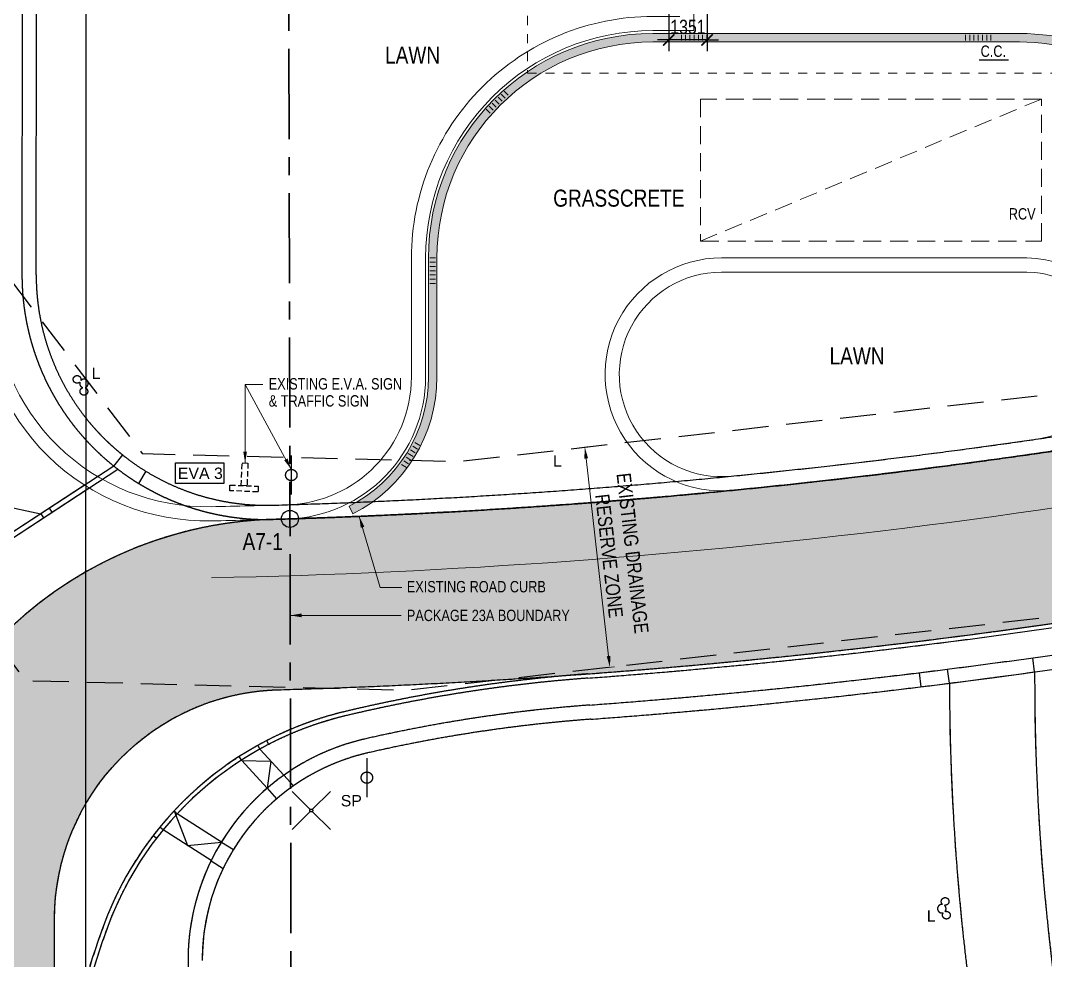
# Model space of a CAD drawing. Header units: millimetres. Extents: x 833576263 to 1668046980, y 817519639 to 1636103653.
# Drawn here: x 833960472 to 833996552, y 817992895 to 818025983 of the extents above; entities that cross this region are included whole.
import ezdxf

# ---------------------------------------------------------------- set-up
doc = ezdxf.new("R2010")
doc.units = ezdxf.units.MM
doc.header["$LTSCALE"] = 100
doc.header["$MEASUREMENT"] = 0
for name, pattern in [('C160$0$DASHED', [19.049999999999997, 12.7, -6.35]), ('C160$0$Hidden', [9.524999999999999, 6.35, -3.175]), ('R_P_Grid$0$CENTER', [50.800000000000004, 31.75, -6.35, 6.35, -6.35]), ('R_P_LG$0$Dash', [6.349999999999998, 3.174999999999999, -3.174999999999999]), ('R_P_LG$0$HIDDEN', [9.524999999999999, 6.35, -3.175]), ('R_P_LG$0$HIDDENX2', [19.049999999999997, 12.7, -6.35]), ('R_site$0$HIDDENX2', [19.049999999999997, 12.7, -6.35])]:
    doc.linetypes.add(name, pattern=pattern)
doc.layers.get('Defpoints').update_dxf_attribs({"color": 170})
for name, color, linetype in [('C160$0$+C160', 6, 'C160$0$Hidden'), ('C160$0$EVA', 1, 'C160$0$DASHED'), ('R_P_LG$0$G-SITE(Drainage Reserve)', 7, 'R_P_LG$0$HIDDENX2'), ('R_site$0$G-SITE(Drainage Reserve)', 7, 'R_site$0$HIDDENX2'), ('R_Text for GBP from DLN$0$base plan(mm)$0$DLN040__', 7, 'Continuous'), ('T-TITL', 7, 'Continuous'), ('X-REF', 7, 'Continuous')]:
    doc.layers.add(name, color=color, linetype=linetype)
doc.layers.add('C_DWG1002P00L0LGGBP$0$C_METAL OR STEEL', color=7, linetype='Continuous', true_color=0xebd7f5)
doc.layers.add('C_DWG1002P00L0LGGBP$0$C_UNDERLINE OR FSI', color=7, linetype='Continuous', true_color=0xf56e7d)
for name, color, linetype, lineweight in [('R_P_Grid$0$RDA0312', 7, 'Continuous', 25), ('R_P_Grid$0$RDA9101', 2, 'R_P_Grid$0$CENTER', 35), ('R_P_Grid$0$RDA9101_P46A', 2, 'R_P_Grid$0$CENTER', 35), ('R_P_Grid$0$RDA9102', 1, 'Continuous', 25), ('R_P_LG$0$000-PAV-boarder', 160, 'Continuous', 9), ('R_P_LG$0$RDA04011', 4, 'Continuous', 25), ('R_P_LG$0$RDA04031', 3, 'Continuous', 25), ('R_P_LG$0$RDA0624', 7, 'Continuous', 13), ('R_P_LG$0$RDA4701', 7, 'Continuous', 18), ('R_P_LG$0$RDA5803', 1, 'Continuous', 20), ('R_P_LG$0$RDA8301', 7, 'Continuous', 18), ('R_P_LG$0$RDA9801', 7, 'Continuous', 18), ('R_WKCD_PARK$0$000-PAV-Concrete-b', 1, 'Continuous', 25), ('R_WKCD_PARK$0$PAV-secondary path-b', 6, 'Continuous', 18), ('R_WKCD_PARK$0$RDA9801', 7, 'Continuous', 18)]:
    doc.layers.add(name, color=color, linetype=linetype, lineweight=lineweight)
doc.styles.add('R_P_Grid$0$ARIAL', font='arial.ttf', dxfattribs={"width": 0.8})
doc.styles.add('R_P_LG$0$Arial', font='arial.ttf', dxfattribs={"width": 0.8})
doc.styles.add('R_P_LG$0$romans', font='arial.ttf', dxfattribs={"width": 0.8})
doc.styles.add('R_Text for GBP from DLN$0$base plan(mm)$0$SWIS721 LT', font='swiss.ttf')
doc.styles.add('R_Text for GBP from DLN$0$programme (M)$0$programme$0$SWIS721 LT', font='swiss.ttf')
doc.dimstyles.new('R_P_Grid$0$GRID', dxfattribs={"dimscale": 200, "dimtxt": 2.5, "dimasz": 2, "dimexe": 2, "dimexo": 0.5, "dimgap": 1, "dimtad": 1, "dimdec": 0, "dimzin": 12, "dimdsep": 46, "dimtxsty": 'R_P_Grid$0$ARIAL', "dimblk": 'R_P_Grid$0$_ArchTick', "dimcen": 2, "dimdle": 2, "dimclrd": 256, "dimclre": 256, "dimclrt": 4, "dimadec": 3, "dimazin": 0, "dimtfac": 1, "dimtdec": 0, "dimtix": 1, "dimtmove": 2, "dimatfit": 3, "dimfxl": 1, "dimtolj": 1, "dimarcsym": 0})
doc.dimstyles.new('R_P_LG$0$M_200LA', dxfattribs={"dimscale": 200, "dimtxt": 2.5, "dimasz": 2, "dimexe": 0.8, "dimexo": 0, "dimgap": 0.75, "dimtad": 1, "dimdec": 0, "dimrnd": 1, "dimzin": 12, "dimdsep": 46, "dimtxsty": 'R_P_LG$0$romans', "dimcen": 2, "dimdle": 1, "dimclrd": 7, "dimclre": 7, "dimclrt": 4, "dimaunit": 1, "dimadec": 3, "dimazin": 0, "dimtfac": 1, "dimtdec": 0, "dimtix": 1, "dimtmove": 2, "dimatfit": 3, "dimfxl": 1, "dimtolj": 1, "dimlwd": 18, "dimlwe": 18, "dimarcsym": 0})
pattern_1 = [(45, (0, 0), (-50.51394068101398, 151.541822043042), [0, -142.875])]

# ---------------------------------------------------------------- blocks, each defined once
blk = doc.blocks.new('R_P_Grid$0$_ArchTick')
at = {"color": 0, "linetype": 'ByBlock', "const_width": 0.15}
blk.add_lwpolyline([(-0.5, -0.5), (0.5, 0.5)], dxfattribs=at)
blk = doc.blocks.new('*D93')
at = {"layer": 'Defpoints', "color": 0, "linetype": 'Continuous', "transparency": 16777216}
for p in [(833983290.0000002, 818027660.0333312), (833984641.0001658, 818026699.9998564), (833983290.0000002, 818025299.999844)]:
    blk.add_point(p, dxfattribs=at)
at = {"layer": 'R_P_Grid$0$RDA0312', "linetype": 'Continuous', "lineweight": -2, "transparency": 16777216}
for p, q in [((833983290.0000002, 818027560.0333312), (833983290.0000002, 818024899.999844)), ((833984641.0001658, 818026599.9998565), (833984641.0001658, 818024899.999844)), ((833983290.0000002, 818025299.999844), (833982890.0000002, 818025299.999844)), ((833984641.0001658, 818025299.999844), (833983290.0000002, 818025299.999844)), ((833984641.0001658, 818025299.999844), (833985041.0001658, 818025299.999844))]:
    blk.add_line(p, q, dxfattribs=at)
at = {"layer": 'R_P_Grid$0$RDA0312', "linetype": 'Continuous', "lineweight": -2, "transparency": 16777216, "xscale": 400, "yscale": 400, "zscale": 400}
blk.add_blockref('R_P_Grid$0$_ArchTick', (833983290.0000002, 818025299.999844), dxfattribs=at)
at = {"layer": 'R_P_Grid$0$RDA0312', "linetype": 'Continuous', "lineweight": -2, "transparency": 16777216, "xscale": 400, "yscale": 400, "zscale": 400, "rotation": 180}
blk.add_blockref('R_P_Grid$0$_ArchTick', (833984641.0001658, 818025299.999844), dxfattribs=at)
at = {"layer": 'R_P_Grid$0$RDA0312', "color": 4, "linetype": 'Continuous', "transparency": 16777216, "insert": (833983965.500083, 818025755.4568698), "char_height": 500, "attachment_point": 5, "style": 'R_P_Grid$0$ARIAL'}
blk.add_mtext('\\A1;1351', dxfattribs=at)
blk = doc.blocks.new('*D80')
at = {"layer": 'Defpoints', "color": 0, "linetype": 'Continuous', "transparency": 16777216}
for p in [(833983290.0000004, 818124763.3666668), (833984506.5811522, 818028815.1392287), (834105976.0000004, 818027126.9999998), (833982616.0001663, 818026699.9998565), (833983290.0000004, 818022660.0333312)]:
    blk.add_point(p, dxfattribs=at)
at = {"layer": 'R_P_Grid$0$RDA0312', "linetype": 'Continuous', "lineweight": -2, "transparency": 16777216}
blk.add_arc((833983290.0000004, 818026702.3328496), 2438.03619623071, 0.1983236736796268, 90.00000000004867, dxfattribs=at)
at = {"layer": 'R_P_Grid$0$RDA0312', "linetype": 'Continuous', "lineweight": -2, "transparency": 16777216, "xscale": 400, "yscale": 400, "zscale": 400}
for p, rotation in [((833983290.0000006, 818029140.3690459), 180.0000000000487), ((833985728.0215912, 818026710.7718538), 270.1983236736796)]:
    blk.add_blockref('R_P_Grid$0$_ArchTick', p, dxfattribs=dict(at, rotation=rotation))
at = {"layer": 'R_P_Grid$0$RDA0312', "color": 4, "linetype": 'Continuous', "transparency": 16777216, "insert": (833985332.3442128, 818028751.7586976), "char_height": 500, "attachment_point": 5, "rotation": 315.0991618368827, "style": 'R_P_Grid$0$ARIAL'}
blk.add_mtext('\\A1;89.802°', dxfattribs=at)
blk = doc.blocks.new('R_site')
at = {"layer": 'R_site$0$G-SITE(Drainage Reserve)', "flags": 128}
blk.add_lwpolyline([(833956628.856679, 818021451.1626452), (833964759.1950485, 818010737.3181994), (833975887.2933776, 818010459.4390956), (834007078.5259482, 818014004.6074376), (834061130.7838864, 818025962.1988494), (834090586.3940976, 818029148.3483062), (834127467.1894833, 818034735.4409635), (834127474.2260138, 818034256.5501928), (834127663.9899865, 818031803.8897867), (834127943.529674, 818029359.8335279), (834128305.5249759, 818026973.4459524), (834091590.4058999, 818021411.4516933), (834062396.4161147, 818018253.6011508), (834008364.8740518, 818006300.5925624), (833974067.3066221, 818002402.3609045), (833960662.0251503, 818002737.1034175), (833953094.5433207, 818012709.2373548), (833948573.3483185, 818012313.0204383), (833947840.021196, 818020680.9491744)], close=True, dxfattribs=at)
blk = doc.blocks.new('R_WKCD_PARK')
at = {"layer": 'Defpoints'}
blk.add_lwpolyline([(833961618.0110648, 817879844.8784273), (833961668.2652874, 817994331.6484607, -0.4057052637153095), (833969535.8480487, 818002424.7578534, 0.05618692786495175), (834023042.8602173, 818010017.0876592, -0.04697941049701544), (834087592.4085618, 818020388.9735513, -0.0163588099891262), (834088573.1495099, 818020421.0696499), (834091396.5953152, 818020421.0696499, -0.01214730960827476), (834090782.7578804, 818020569.6642944), (834073470.974117, 818025208.3427724, 0.03724923109503464), (834021539.7888765, 818015825.7687958, -0.05618692792992909), (833969363.6877087, 818008422.287413, 0.4057052637058618), (833955668.2658656, 817994334.2821738), (833955618.001523, 817879824.457176)], format="xyb", dxfattribs=at)
at = {"layer": 'R_WKCD_PARK$0$000-PAV-Concrete-b'}
for p, q in [((833955315.7641441, 818004582.1257399), (833962886.5199947, 818009528.2939318)), ((833962727.3779416, 818009627.387649), (833955315.8533056, 818004785.2492774)), ((833969739.1053574, 817999417.2658951), (833968910.5267771, 818000321.5307592)), ((833967543.083562, 817997066.5688432), (833965987.9472817, 817998059.2566726)), ((833967182.5315028, 817996409.8936882), (833965493.086554, 817997493.0694957))]:
    blk.add_line(p, q, dxfattribs=at)
at = {"layer": 'R_WKCD_PARK$0$000-PAV-Concrete-b', "flags": 128}
for points in [[(833956953.2135079, 818005854.978524), (833957252.1454343, 818007280.6151196), (833959763.6529908, 818008921.4471626), (833961189.2895868, 818008622.5152364)], [(833965878.1950159, 817998161.5036294), (833966345.4395176, 817996944.9306202), (833967542.6775653, 817997065.9050219)], [(833966367.6354243, 817992895.6945761), (833966367.6354243, 817990438.7447404), (833966367.6354243, 817879860.8750875), (833966419.4002268, 817865869.7171229), (833966602.672465, 817863376.383243)]]:
    blk.add_lwpolyline(points, dxfattribs=at)
blk.add_lwpolyline([(833968265.5984504, 817999935.7056907), (833969283.4028598, 817999914.594413), (833969150.974402, 817998957.366188)], close=True, dxfattribs=at)
at = {"layer": 'R_WKCD_PARK$0$000-PAV-Concrete-b'}
for centre, radius, start, end in [((833962614.4357245, 818243545.2182208), 241219.779972641, 274.235787816839, 284.5078046945538), ((833962614.435726, 818243545.2182246), 241369.7799763019, 274.235787816839, 284.5078046945538), ((833962614.4357218, 818243545.2182475), 242319.7799995464, 274.235787816839, 284.5078046945538), ((833962614.43572, 818243545.2182597), 242819.7800118829, 274.235787816839, 284.5078046945538), ((833984419.7022771, 817949131.820364), 54000.00000005127, 94.23578781683901, 103.439145598191), ((833984419.7022771, 817949131.820364), 53850.0000000574, 94.23578781683901, 103.439145598191), ((833984419.7022771, 817949131.820364), 52900.00000000191, 94.23578781683901, 99.69089999105417), ((833974658.3762932, 817989981.7471086), 12000.00000004119, 103.439145598191, 159.6930087571835), ((833974658.3762932, 817989981.7471086), 11850.00000001472, 103.439145598191, 159.6930087571835), ((833984436.4723048, 817949044.6628649), 52988.73675941436, 99.69290881708291, 102.9329582032332), ((833984419.7022771, 817949131.820364), 52400.0000000695, 94.23578781683901, 99.69089999105417), ((833974367.6341364, 817992892.1825187), 7999.999482942412, 102.9339042798585, 179.9748444119041), ((833984436.4723028, 817949044.6628654), 52488.73675979477, 99.69290881708291, 102.9329582032332), ((833974367.6341189, 817992892.1825325), 7499.999465542863, 102.9339042798585, 179.9748444119041), ((833989663.9211705, 817984428.943949), 27999.99999991712, 159.6930087571835, 179.9748444119041), ((833989663.9211705, 817984428.943949), 27850.00000001694, 159.6930087571835, 179.9748444119041)]:
    blk.add_arc(centre, radius, start, end, dxfattribs=at)
at = {"layer": 'R_WKCD_PARK$0$PAV-secondary path-b'}
for centre, radius, start, end in [((833962614.436144, 818243545.2150314), 242819.7767558724, 277.2291264386519, 277.9432284379246), ((834079339.1653042, 818002885.2625151), 83169.19420529723, 179.8829441296853, 191.2849104216768), ((834079339.165287, 818002885.2625123), 86169.1941879523, 180.1526754031726, 191.2849104216768)]:
    blk.add_arc(centre, radius, start, end, dxfattribs=at)
at = {"layer": 'R_WKCD_PARK$0$RDA9801'}
blk.add_line((833984175.3626045, 818027126.7000034), (833984175.3626045, 818025626.7000035), dxfattribs=at)
for points in [[(833969870.0533781, 818008937.6072557, 0.4051869740088666), (833974230.9501485, 818013435.4567742), (833974230.9501485, 818017626.7000035, -0.4142135623772027), (833982730.9501486, 818026126.7000035), (833983675.3626045, 818026126.7000035)], [(833969885.5092925, 818008437.8461981, 0.4051869740099919), (833974730.9501485, 818013435.4567742), (833974730.9501485, 818017626.7000035, -0.4142135623786417), (833982730.9501486, 818025626.7000035), (833984175.3626045, 818025626.7000035)], [(833985549.375264, 818009446.2360842, 0.01160385701101261), (833996386.0926951, 818010762.4438905, 0.9304389772326032), (833995890.7592767, 818017626.7000035), (833985149.6422986, 818017626.7000034, 1.050067009719349), (833985549.3752404, 818009446.2363256)], [(833985500.6231102, 818009943.8536357, 0.01160385701105348), (833996314.3052391, 818011257.2636163, 0.930438977178853), (833995890.7592767, 818017126.7000033), (833985149.6422986, 818017126.7000034, 1.050066998752013), (833985500.6230751, 818009943.8536297)], [(833969870.053378, 818008937.6072556, -0.002864818313388734), (833967181.210471, 818008869.8686872)], [(833969885.5092925, 818008437.8461981, -0.002864818313388734), (833967196.6663855, 818008370.1076297)]]:
    blk.add_lwpolyline(points, format="xyb", dxfattribs=at)
for radius in [8000, 7500]:
    blk.add_arc((833967035.2883375, 818016368.4489914), radius, 180, 271.1148333121359, dxfattribs=at)
blk = doc.blocks.new('*D634')
at = {"layer": 'Defpoints', "color": 0, "transparency": 16777216}
for p in [(833980138.6909823, 818010942.6492466), (833981218.2812828, 818003215.1344599), (833981019.5607375, 818003192.5480556)]:
    blk.add_point(p, dxfattribs=at)
at = {"layer": 'R_P_LG$0$RDA04011', "color": 7, "lineweight": 18, "transparency": 16777216}
for p, q in [((833980138.6909823, 818010942.6492466), (833980496.3879627, 818010983.3047739)), ((833980382.5843359, 818010567.794564), (833981173.1084749, 818003612.5755466)), ((833981019.5607375, 818003192.5480556), (833981377.2577175, 818003233.203583))]:
    blk.add_line(p, q, dxfattribs=at)
at = {"layer": 'R_P_LG$0$RDA04011', "color": 7, "transparency": 16777216}
for points in [[(833980448.824517, 818010575.3233653), (833980316.344155, 818010560.2657627), (833980337.411528, 818010965.2356508)], [(833981239.3486559, 818003620.104348), (833981106.8682939, 818003605.0467453), (833981218.2812828, 818003215.1344599)]]:
    blk.add_solid(points, dxfattribs=at)
at = {"layer": 'R_P_LG$0$RDA04011', "color": 4, "transparency": 16777216, "insert": (833981602.166149, 818007183.8765199), "char_height": 500, "attachment_point": 5, "rotation": 276.4843614479657, "style": 'R_P_LG$0$romans'}
blk.add_mtext('\\A1;{\\C256;EXISTING DRAINAGE \\PRESERVE ZONE}', dxfattribs=at)
blk = doc.blocks.new('C_DWG1002P00L0LGGBP')
at = {"layer": 'C_DWG1002P00L0LGGBP$0$C_METAL OR STEEL'}
h = blk.add_hatch(color=256, dxfattribs=at)
edge = h.paths.add_edge_path()
edge.add_arc((834014221.5750659, 818027400.975267), 13400.00004051101, 207.7388124211564, 267.26667556559846, ccw=False)
edge.add_arc((833995634.9258876, 818017626.700765), 7599.999238468354, 27.73880352166784, 89.99999999640518)
edge.add_line((833995634.9258881, 818025226.7000035), (833982730.9501486, 818025226.7000036))
edge.add_arc((833982730.9501489, 818017626.7000033), 7600.000000357628, 90.00000000269613, 179.9999999982026)
edge.add_line((833975130.9501485, 818017626.7000035), (833975130.9501487, 818013435.4567742))
edge.add_arc((833969730.9501483, 818013435.4567746), 5400.000000357628, 296.9028035852775, 359.9999999962055, ccw=False)
edge.add_line((833972174.333217, 818008619.8696678), (833972038.5897132, 818008887.4022847))
edge.add_arc((833969730.9501483, 818013435.4567742), 5100.00000007475, 296.9028035867915, 360)
edge.add_line((833974830.9501485, 818013435.4567742), (833974830.9501485, 818017626.7000035))
edge.add_arc((833982730.9501488, 818017626.7000033), 7900.000000357628, 90.00000000172918, 179.9999999982709, ccw=False)
edge.add_line((833982730.9501486, 818025526.7000035), (833995634.9258881, 818025526.7000035))
edge.add_arc((833995634.9258876, 818017626.700765), 7899.999238491058, 27.738803521232228, 89.9999999965417, ccw=False)
edge.add_arc((834014221.5750499, 818027400.9752321), 13100.00001008979, 207.738812522532, 267.2666756264937)
edge.add_line((834013596.8698857, 818014315.8789878), (834013582.5636609, 818014016.2203007))
at = {"layer": 'C_DWG1002P00L0LGGBP$0$C_UNDERLINE OR FSI'}
blk.add_line((833994217.972001, 818024603.682427), (833995247.9769728, 818024603.682427), dxfattribs=at)
blk = doc.blocks.new('C160')
at = {"layer": 'C160$0$+C160'}
for p, q in [((833969.7391053574, 817999.4172658952), (833968.910526777, 818000.3215307592)), ((833969.150974402, 817998.957366188), (833968.2655984504, 817999.9357056908)), ((833967.543083562, 817997.0665688432), (833965.9879472817, 817998.0592566726)), ((833967.1825315028, 817996.4098936882), (833965.4930865541, 817997.4930694958))]:
    blk.add_line(p, q, dxfattribs=at)
for points in [[(833962.2411915116, 818110.6997000031), (833961.6565896347, 818106.9957836051), (833961.309741217, 818104.7398725629), (833960.6553381265, 818098.1588260354), (833960.6083956149, 818095.8012579394), (833960.5231641835, 818017.0329935832)], [(833963.7559066128, 818010.2993517036), (833964.0679558023, 818010.6900245884)], [(833970.0039789152, 818010.6699141674), (833970.0039789152, 818009.2981354126)], [(833955.3157641441, 818004.5821257399), (833963.8974047061, 818010.188730737)], [(833963.7559066128, 818010.2993517037), (833955.3158533056, 818004.7852492774)], [(833964.8863361253, 818010.1153475946), (833964.6248042396, 818009.6892008213)], [(833956.9532135079, 818005.8549785239), (833957.2521454343, 818007.2806151196), (833959.7636529908, 818008.9214471626), (833961.1892895867, 818008.6225152364)], [(833961.1892895867, 818008.6225152364), (833961.282270069, 818008.4801964748)], [(833961.4822988014, 818008.8139456416), (833961.5752792838, 818008.6716268801)], [(833996.1701446665, 818003.0551769647), (833996.1010487531, 818003.5503797057)], [(833992.1782261679, 818002.5298082558), (833992.1153074031, 818003.0258336876)], [(833993.1702770317, 818002.6556457856), (833993.1073582667, 818003.1516712174)], [(833968.910526777, 818000.3215307592), (833968.8279287704, 818000.470115985)], [(833969.1362869625, 818000.6356914218), (833969.2145165615, 818000.484760544)], [(833968.2655984504, 817999.9357056908), (833968.1737326657, 818000.0787465157)], [(833972.6635128659, 818000.018384682), (833972.6635128659, 817998.6466059273)], [(833970.0797199, 817999.0455380103), (833969.7391053573, 817999.4172658952)], [(833969.1509744017, 817998.9573661879), (833969.486589098, 817998.586512299)], [(833970.6718978668, 817998.2131179391), (833970.0355017637, 817998.8495140421)], [(833970.7426085449, 817998.2131179391), (833971.379004648, 817998.8495140421)], [(833965.8781950158, 817998.1615036294), (833966.3454395176, 817996.9449306201), (833967.5426775654, 817997.0659050219)], [(833966.0025809173, 817998.0456237453), (833965.8781950158, 817998.1615036294)], [(833970.6718978668, 817998.1424072611), (833970.0355017637, 817997.506011158)], [(833970.7426085449, 817998.1424072611), (833971.379004648, 817997.506011158)], [(833965.5085553976, 817997.4803921581), (833965.3770702283, 817997.5881495258)], [(833965.1469562373, 817997.2983643955), (833965.2817013548, 817997.1947123173)], [(833967.5426775654, 817997.0659050219), (833967.964621413, 817996.7974892135)], [(833967.1823236377, 817996.4094690817), (833967.6064278007, 817996.1381155429)], [(833966.3676354242, 817992.8956945763), (833966.3665569406, 817990.4387447403)]]:
    blk.add_lwpolyline(points, dxfattribs=at)
for points in [[(834067.8174582663, 818025.0743976994, 0.03327651943171633), (834021.4145328786, 818016.309825557, -0.05618003267354438), (833969.3557917454, 818008.922266815, -0.4229708895258026), (833961.0231574157, 818017.0276872782), (833961.1083613457, 818095.794559459), (833961.1548446511, 818098.1290651329), (833961.805965049, 818104.6770990517), (833962.1506311286, 818106.9188161141), (833962.7473810494, 818110.6997000031)], [(833960.5231641834, 818017.0329935832, 0.423134213299117), (833969.3701521821, 818008.4224730803, 0.05618003267077259), (834021.5397888294, 818015.8257687971, -0.03352253213207113), (834068.2235242219, 818024.6196199333, -0.03352253213207113)], [(834047.9388769406, 818015.4966887189, 0.01828391783852244), (834023.0428602174, 818010.0170876598, -0.04485016689823065), (833980.4312012563, 818002.9843213237)], [(834047.9813433896, 818015.3519540221, 0.01829529559652264), (834023.0804370025, 818009.8718706312, -0.04485016689826547), (833980.4422804258, 818002.834731043)], [(834043.8082137138, 818013.5982465803, 0.01511534210279825), (834023.3184233084, 818008.9521627873, -0.04485016689959634), (833980.5124484993, 818001.8873259334)], [(834043.9039941455, 818013.1075062122, 0.0151153421028114), (834023.4436792582, 818008.4681060278, -0.04485016689971189), (833980.5493790642, 818001.3886916658)], [(834036.2431622866, 817984.0353298727, 0.2078820857725241), (834016.0965482134, 817973.6416783967, -0.3162079953564331), (834013.8824254388, 817973.0200873585, -0.0845106807974563), (834002.0295531544, 817979.6103991022, -0.1762340818202603), (833997.7779457169, 817986.610056704, -0.04979155470719786), (833996.1701446665, 818003.0551769646, -0.003115876186313592), (833993.1702770316, 818002.6556457856, 0.04861177511242104), (833994.8359470476, 817986.0229929681, 0.004091436483881061), (833994.885881477, 817985.7830028019, -0.5071896728413531), (833992.7446674666, 817983.3683014784, 0.02335682281654069), (833991.1174032096, 817983.4443584165), (833966.8634867875, 817983.4443584163), (833966.8621699308, 817980.4443584165), (833991.1174032097, 817980.4443584165, -0.1706200202708824), (834000.1555935573, 817977.2676893551, 0.07552383775282133), (834011.4364322845, 817970.7304469512, -0.436206875465523), (834012.5067217468, 817968.0009883548, 0.04732763283004212), (834010.6426260143, 817962.9626615276, -0.1574486244010994), (834003.1043053826, 817951.2563668349, 0.4651051448259696)], [(833972.5770193415, 818000.6892133885, -0.0141383201586527), (833975.5148945358, 818001.2769486035, 58.70412836354114)], [(833972.6889247544, 818000.2018970874, -0.01413832015854884), (833975.5990782537, 818000.7840864519, -0.01413832015854884)]]:
    blk.add_lwpolyline(points, format="xyb", dxfattribs=at)
at = {"layer": 'C160$0$+C160', "ltscale": 0.0003}
for points in [[(833968.4430225244, 818009.6064543652), (833968.2432125512, 818009.6151707056), (833968.278077913, 818010.4144105986), (833968.477887886, 818010.4056942583)], [(833968.8339261303, 818009.3892117109), (833967.8348762642, 818009.4327934134), (833967.8435926049, 818009.6326033864), (833968.8426424708, 818009.5890216844)]]:
    blk.add_lwpolyline(points, close=True, dxfattribs=at)
at = {"layer": 'C160$0$+C160'}
for centre, radius in [((833970.0039789152, 818009.98402479), 0.2), ((833972.6635128659, 817999.3324953046), 0.2), ((833970.7072532058, 817998.1777626), 0.05000000004656613)]:
    blk.add_circle(centre, radius, dxfattribs=at)
for centre, radius, start, end in [((833962.7051149134, 818013.2078648715), 0.1500000000226757, 284.377406439435, 134.6182588863957), ((833962.7051149134, 818013.2078648715), 0.1500000000226757, 164.3774065451872, 254.6182589376724), ((833984.419702277, 817949.131820364), 54, 94.23578676771213, 103.439146411877), ((833984.419702277, 817949.131820364), 53.85, 94.23578676771213, 103.439146411877), ((833984.419702277, 817949.131820364), 52.9, 94.23578676771213, 99.69090049247518), ((833974.6583762931, 817989.9817471086), 12, 103.439146411877, 159.6930063312605), ((833974.6583762931, 817989.9817471086), 11.85, 103.439146411877, 159.6930063312605), ((833984.419702277, 817949.131820364), 52.4, 94.23578676771213, 99.69090049247518), ((833974.3676341365, 817992.8921825187), 7.999999482985545, 102.9339018856757, 179.974847027851), ((833974.3676341189, 817992.8921825326), 7.4999994655606, 102.9339018856757, 179.974847027851), ((833992.9015417165, 817994.7193794118), 0.1500000000226761, 80.26513541851656, 290.5059878626423), ((833992.9015417165, 817994.7193794118), 0.1500000000226761, 320.2651355191848, 50.50598791239625), ((833989.6639211705, 817984.4289439489), 28, 159.6930063312605, 179.974847027851), ((833989.6639211705, 817984.4289439489), 27.85, 159.6930063312605, 179.974847027851)]:
    blk.add_arc(centre, radius, start, end, dxfattribs=at)
for points in [[(833962.5488572873, 818013.2446688279), (833962.5061175751, 818013.2101310487), (833962.4447392973, 818013.2037619193), (833962.3946178398, 818013.2332750326), (833962.3300252655, 818013.2713092004), (833962.3084938268, 818013.3545107807), (833962.3465279954, 818013.4191033548), (833962.3845701271, 818013.4837094536), (833962.4677637432, 818013.5052273674), (833962.5323563179, 818013.4671931996), (833962.582640068, 818013.4375845233), (833962.6068353906, 818013.380590152), (833962.597138073, 818013.3263227523)], [(833962.7513705656, 818013.0541398193), (833962.8026510162, 818013.0343950317), (833962.8388559825, 818012.9844244487), (833962.8383576057, 818012.9262614369), (833962.8377153368, 818012.8513055425), (833962.7764263742, 818012.7910579802), (833962.7014704797, 818012.7917002485), (833962.6264988913, 818012.792342652), (833962.5662670227, 818012.8536314801), (833962.5669092917, 818012.9285873744), (833962.5674092824, 818012.9869387178), (833962.6046701948, 818013.0363896672), (833962.6565157999, 818013.0551252438)], [(833992.9221226958, 817994.878588081), (833992.8833828918, 817994.9175594656), (833992.870751208, 817994.977960619), (833992.8949671997, 817995.0308451165), (833992.9261748566, 817995.0989984785), (833993.006728848, 817995.1289511106), (833993.0748822105, 817995.0977434542), (833993.1430498422, 817995.0665292629), (833993.1729882049, 817994.9859818056), (833993.1417805479, 817994.9178284436), (833993.1174861448, 817994.8647727064), (833993.0632743736, 817994.834858565), (833993.008298499, 817994.8389380045)], [(833993.0291299786, 817994.6219514264), (833993.0822500892, 817994.6360153889), (833993.1408748645, 817994.6167541714), (833993.174566187, 817994.5693402584), (833993.2179849016, 817994.508236954), (833993.2036476465, 817994.4234988344), (833993.1425443416, 817994.38008012), (833993.0814282432, 817994.3366523144), (833992.996702918, 817994.3509986609), (833992.9532842031, 817994.4121019653), (833992.9194837884, 817994.4596694037), (833992.9206832674, 817994.5215752457), (833992.9517041034, 817994.56714603)]]:
    blk.add_open_spline(points, degree=3, knots=[0, 0, 0, 0, 1, 1, 1, 2, 2, 2, 3, 3, 3, 4, 4, 4, 4], dxfattribs=at)
at = {"layer": 'C160$0$EVA', "flags": 128}
blk.add_lwpolyline([(834128.3170924032, 818030.0795009086, -0.1458440637627426), (834116.0416026195, 818026.4210696502), (834088.5731490626, 818026.4210696502, 0.01635881043925238), (834087.2001116972, 818026.3761351092, 0.04697941011225405), (834021.5397888765, 818015.8257687958, -0.05618692792992909), (833969.3636877087, 818008.422287413, 0.4057052637058618), (833955.6682658655, 817994.3342821738), (833955.618001523, 817879.8244571759), (833955.7222455201, 817865.4382867914), (833956.5902238863, 817853.6298433379, 0.1184459384947622), (833959.1135840596, 817845.729738101, 0.02256321559913431), (833976.1309629908, 817820.3181126427, 0.1502681886719424), (833991.7209271747, 817808.7761799026, 0.08520041912380924), (834018.7364937491, 817804.166668507, 0.06111927870895128), (834043.8758640277, 817807.2765456765, -0.4609204380753084), (834055.5207349241, 817798.9872375125, 0.3171904999282548), (834075.1216292751, 817775.8421836601, 0.0951500649573499), (834184.4185956891, 817768.828005926, 0.2773997467078439), (834239.0899670366, 817811.8605234886), (834242.3915218842, 817820.5586618655, -0.5103769204501658), (834255.055264985, 817823.9844460087), (834260.2461633808, 817819.7899108639, 0.373727360771168), (834277.2874303027, 817820.3981200162, -0.3737273607954108), (834287.9054504626, 817820.777081103), (834291.6443247733, 817817.7558623264), (834296.2324343261, 817823.4338241731), (834292.6545405595, 817826.3249616994, -0.4142135623816608), (834291.4452523973, 817837.7160820193), (834332.5019480572, 817888.5253202986, -0.3500615322416831), (834342.3672960048, 817890.707625676, 0.1026669828085021), (834400.8419485396, 817875.7056382927, 0.100957104215458), (834409.1365158656, 817876.9992329198), (834444.0147099661, 817889.9661795576, 0.3326783618666734), (834453.1668968465, 817904.1656148892), (834452.8572446678, 817908.5952916828, -0.1557174504712636), (834454.0241172535, 817913.3808911021), (834445.7826258425, 817911.7029035809, -0.1154191743534584), (834446.8718508717, 817908.1768886434), (834447.18150305, 817903.7472118515, -0.3326783618645803), (834441.9238637784, 817895.590089427), (834407.0456696778, 817882.6231427891, -0.1009571042037271), (834401.1209787306, 817881.699146627, -0.05141116608463887), (834372.2086608118, 817886.0467483532), (834379.3899189063, 817889.5006191178, 0.1629172916245737), (834396.5954119229, 817906.2274832596), (834392.1232980423, 817910.7812832433, -0.1790729013533158), (834376.7893310667, 817894.9077387658), (834366.5671243226, 817889.9913048262, -0.1993717825458944), (834360.3637244315, 817889.6515530347, -0.04962899271691827), (834334.8001080382, 817901.6254244884), (834322.1186035722, 817909.1792879876), (834319.0480951337, 817904.0244865434), (834323.3455556601, 817901.464661698, -0.4565498826675175), (834325.5008694355, 817889.4151299114), (834274.5527493528, 817826.357375958, -0.4142135623665467), (834263.161629033, 817825.1480877958), (834259.8455201834, 817827.8276885235, -0.2375002192090626), (834248.7266664638, 817852.4081416948, -8.458819018770887e-06), (834248.7599968606, 817853.2093860141), (834242.765185607, 817853.45886153, 8.45916002722326e-06), (834242.7318467724, 817852.6574143729, 0.09888442201445774), (834244.9167825654, 817838.7262430835, -0.3417611349268234), (834241.9305484814, 817829.2716509147, 0.1515942909560853), (834236.7820203863, 817822.6878619377), (834233.480465539, 817813.989723561, -0.2773997467040024), (834183.6667290286, 817774.7807109018, -0.0951500649620676), (834076.6282290558, 817781.6499506235, -0.2204305410192771), (834063.4323639916, 817792.490893495, -0.2646892807491914), (834064.8053109684, 817812.5393987416, -0.09835721455249403), (834067.0294432647, 817814.778837389, 0.1408408976279467), (834072.1963450047, 817820.9355122128), (834089.6141981219, 817860.1102634121, -0.1478366909444102), (834100.5778316843, 817872.816295965, -0.4109005282003134), (834111.7071206765, 817870.3928812445, 0.03169170795531974), (834114.2871147153, 817866.9278139616, 0.2522417272165344), (834125.770006398, 817862.4311570328, -0.1256855543067949), (834129.7455164917, 817861.9149435605), (834135.1135118745, 817859.7759642721), (834142.6223979482, 817855.0475611883), (834145.5621490243, 817859.9140919931), (834128.7020771767, 817870.0856928767, -0.3909616487650074), (834117.8871335909, 817872.0263360878, -0.01313730799186889), (834117.0269929823, 817873.2271240725, -0.385182825093948), (834118.5436819384, 817883.9883187383, 0.01238664475873917), (834120.8151205762, 817885.9813845071, 0.008404185468402367), (834123.0552985338, 817888.1182270101), (834117.1424996464, 817894.1131685445, -0.03849717930313025), (834096.2069851629, 817877.1163970301, 0.1377230721453672), (834084.1316848138, 817862.5478950138), (834066.7138319163, 817823.3731443087, -0.1918031019308231), (834062.1867776173, 817818.9532396334), (834051.7616538771, 817814.6139860273, -0.4463909524280664), (834035.6372227635, 817822.3092777049, 0.1181638603953805), (834032.3653595872, 817828.0097071674), (834034.386, 817830.3208), (834031.6485, 817832.687, -0.1530153310105735), (834020.841, 817838.9455), (834021.0401, 817839.1463), (834020.3463, 817839.9377), (834020.1387, 817839.7482, -0.07692450042795042), (834016.8854, 817845.3187), (834013.2673, 817848.4049), (834007.4545, 817841.5359, -0.3994126225173506), (834008.8061221506, 817824.3168133098), (834007.0687313695, 817822.1756366115), (834011.7278800411, 817818.3951163226), (834015.8194032799, 817823.4375479472, -1.550619121318107), (834022.4224493077, 817810.2399028412, -0.009420843030133354), (834018.7305329127, 817810.166665546, -0.05225876069611794), (834003.1791567056, 817811.780889957, -0.03279563687517581), (833993.7161194178, 817814.4347316531, -0.1502645362487257), (833980.9609858491, 817823.8777577368, -0.02256461508537117), (833964.2444641152, 817848.8400547819, -0.1184455387198875), (833962.5740803665, 817854.069686065), (833961.7206500287, 817865.680210334), (833961.6180110648, 817879.8448784272), (833961.6682652874, 817994.3316484607, -0.4057052637153095), (833969.5358480486, 818002.4247578534, 0.05618692786495175), (834023.0428602174, 818010.0170876592, -0.04697941049701544), (834087.5924085618, 818020.3889735512, -0.0163588099891262), (834088.57314951, 818020.42106965), (834116.0416026195, 818020.4210696503, 0.1466964730407549), (834131.6809994965, 818025.1104736701, -0.02131293819791091), (834130.7970156712, 818030.5410474327, -0.02131293819791091)], format="xyb", dxfattribs=at)
at = {"layer": 'Defpoints', "color": 5, "linetype": 'C160$0$Hidden'}
blk.add_lwpolyline([(834254.4090236503, 817762.0127433722), (834210.2543865282, 817761.9522685044), (834163.4056904033, 817761.6848381906), (834160.6278446821, 817762.2258445788), (834157.1188735252, 817761.4393317905), (834108.3191371122, 817762.6051145132), (834108.1443020118, 817762.6362522221), (834103.2953255333, 817765.6642694747), (834097.282435726, 817768.7152459517), (834077.4959420601, 817770.2486122207), (834050.8048790985, 817763.6029130444, -0.06374297593033516), (834038.5656029567, 817770.7248591774, -0.01996802545373892), (834005.7946827323, 817798.0064904253, -0.02989451013974057), (833991.2625871913, 817812.7891508712, -0.02143751243453636), (833981.3116976719, 817825.2412772707, -0.02101251693964842), (833965.505670339, 817848.8825736312, -0.1324706972597172), (833963.6737219433, 817854.1149354755), (833962.8203575208, 817865.7245629969), (833962.7180128131, 817879.8486223365), (833962.8137711814, 818098.0007630917, -0.1911154391808342), (834009.0830649103, 818193.4213300651, 0.2060795102773592), (834017.3732548745, 818211.8514797784), (834018.0024584433, 818250.6092717657)], format="xyb", dxfattribs=at)
blk = doc.blocks.new('R_Text for GBP from DLN')
at = {"color": 4, "lineweight": 30}
blk.add_lwpolyline([(833965922.6105769, 818010412.6945595), (833967623.0791802, 818010412.6945595), (833967623.0791802, 818009683.9223008), (833965922.6105769, 818009683.9223008)], close=True, dxfattribs=at)
at = {"color": 4, "lineweight": 30, "style": 'R_Text for GBP from DLN$0$programme (M)$0$programme$0$SWIS721 LT'}
blk.add_text('EVA 3', height=399.9915176037186, dxfattribs=at).set_placement((833966010.0995297, 818009845.8716916))
at = {"layer": 'R_Text for GBP from DLN$0$base plan(mm)$0$DLN040__', "style": 'R_Text for GBP from DLN$0$base plan(mm)$0$SWIS721 LT'}
for s, p in [('L', (833962977.9131082, 818013366.5173765)), ('L', (833979212.8290074, 818010278.6427892)), ('SP', (833971743.2719486, 817998320.2640213)), ('L', (833992375.6317416, 817994265.2346095))]:
    blk.add_text(s, height=400, dxfattribs=at).set_placement(p)
blk = doc.blocks.new('R_P_Grid')
at = {"layer": 'R_P_Grid$0$RDA9101', "flags": 128}
blk.add_lwpolyline([(834400422.0001673, 817902330.9998549), (834387402.5564281, 817866709.4029194), (834384027.4622092, 817863999.9902675), (834374860.2323128, 817855365.7392385), (834363294.1558263, 817844307.5177613), (834356500.5987359, 817837623.5359533), (834356486.4618045, 817837608.450009), (834356027.9868113, 817837064.830244, 0.01135240020578606), (834348989.991722, 817828510.9576972, 0.001303278717762432), (834337547.085271, 817813532.6904413), (834336894.8506978, 817812501.6436448, 0.001735156422659135), (834324850.067283, 817791585.4720678), (834321242.5061796, 817785194.2881488), (834320157.5279969, 817783264.9797567), (834316164.2579292, 817775485.7430234), (834315230.744203, 817773739.7273479), (834310424.3564619, 817772609.27421), (834303594.8229955, 817771114.9026052), (834292706.6394622, 817769902.9844029, -0.0009189864009738335), (834264501.7399876, 817769460.1813533, -0.00562974802256306), (834234176.4458586, 817769259.8519572, 0.003401394835309991), (834219791.650631, 817769228.9345708, -0.001574754485384553), (834198077.0945554, 817769102.9330572, 0.001817959166272726), (834177637.4968531, 817768974.3873075, -0.002401254925544203), (834152017.4385277, 817768843.1503425, 0.002243083377402766), (834140663.5552444, 817768788.5826576, -0.002243083378686436), (834131580.4486178, 817768744.9285097, -0.02264404107276025), (834121606.8308232, 817769193.6493393, 0.01466018525392676), (834115514.7042284, 817769565.2569828), (834102710.5030797, 817770971.0393482, 0.009844669474703216), (834091358.9523916, 817772167.2680951), (834085152.5813826, 817773953.6102138), (834069697.8158709, 817776969.1670883), (834069689.2558779, 817776969.0160546), (834061134.1782527, 817769447.4586934), (834057833.7569214, 817769522.5263615), (834045121.995006, 817776440.8176656, -0.03480277214528363), (834018856.9004564, 817796352.2898779, -0.03532919204672644), (833995554.5498005, 817819661.5663846), (833988037.2780007, 817828964.2551781), (833985006.9891447, 817832721.4835223), (833977391.748943, 817843682.2019615), (833976567.5500656, 817844868.736433), (833970281.8670536, 817855496.5119058), (833969957.428766, 818008440.0812304)], format="xyb", dxfattribs=at)
at = {"layer": 'R_P_Grid$0$RDA9101_P46A'}
blk.add_lwpolyline([(834116992.9999999, 818077298.7), (834130473.9999999, 818097143.7), (834143758.4295808, 818116699.7), (833974486.7603672, 818116699.7, 0.05349236090947128), (833969963.9999999, 818084413.7), (833969889.9999999, 818040226.7), (833969957.428766, 818008440.0812304, 0.05555362442850548), (834021539.7888343, 818015825.7687982, -0.03327651942992129), (834067877.3898227, 818024578.0024849), (834068728.4179262, 818017529.1904271, 0.01618129998536882), (834046498.63326, 818014112.3536246, 0.157972820587046), (834065282.6574935, 817978992.6243042, 0.1381182971284425), (834075161.0324113, 817973700.7835402, 0.0719948064404726), (834091040.6114165, 817972530.6304362, 0.07237412416829263), (834117284.2883334, 817982913.1773261, -0.01703961620561855), (834113742.37599, 817988285.2386328), (834114198.379233, 817992921.581131, 0.1458815804604409), (834113708.5516616, 817995445.6422848, -0.03651851666338098), (834108440.3618883, 818007620.0929716, -0.1997282370030871), (834109168.6806043, 818019975.8713452, -0.02084519618570019), (834108000.9999999, 818027126.9999999, -0.1498646468251182)], format="xyb", close=True, dxfattribs=at)
at = {"layer": 'R_P_Grid$0$RDA9102'}
blk.add_circle((833969957.428766, 818008440.0812304), 299.9999999999999, dxfattribs=at)
at = {"layer": 'R_P_Grid$0$RDA9102', "style": 'R_P_Grid$0$ARIAL', "width": 0.8}
blk.add_text('A7-1', height=600, rotation=3.396031469342597e-06, dxfattribs=at).set_placement((833968288.0838062, 818007342.6236769))
at = {"layer": 'R_P_Grid$0$RDA0312', "linetype": 'Continuous'}
dim = blk.add_angular_dim_2l(base=(833984506.5811522, 818028815.1392287), line1=((834105976.0000004, 818027126.9999999), (833982616.0001663, 818026699.9998565)), line2=((833983290.0000004, 818022660.0333312), (833983290.0000004, 818124763.3666668)), dimstyle='R_P_Grid$0$GRID', dxfattribs=at)
dim.commit()
dim.dimension.update_dxf_attribs({"geometry": '*D80', "text_midpoint": (833985332.3442129, 818028751.7586976)})
dim = blk.add_linear_dim(base=(833983290.0000002, 818025299.999844), p1=(833984641.0001659, 818026699.9998565), p2=(833983290.0000004, 818027660.0333312), dimstyle='R_P_Grid$0$GRID', dxfattribs=at)
dim.commit()
dim.dimension.update_dxf_attribs({"geometry": '*D93', "text_midpoint": (833983965.500083, 818025755.4568698)})
blk = doc.blocks.new('R_P_LG')
at = {"layer": 'R_P_LG$0$RDA0624', "lineweight": 18}
h = blk.add_hatch(dxfattribs=at)
h.set_pattern_fill('DOTS', color=4, scale=90, angle=45, style=0)
h.set_pattern_definition(pattern_1)
edge = h.paths.add_edge_path()
edge.add_arc((834065389.9999963, 818020126.6999962), 13000.00000263652, 75.00000000414259, 89.9999999952714)
edge.add_line((834065389.9999974, 818033126.6999989), (833989233.5976833, 818033126.7000066))
edge.add_arc((833989233.597684, 818040126.7000055), 6999.999998927116, 227.4784739362417, 269.9999999941455, ccw=False)
edge.add_line((833984502.527596, 818034967.5357507), (833978583.9299077, 818040395.0234413))
edge.add_arc((833983314.9999862, 818045554.1876857), 6999.999984888378, 180, 227.4784739363992, ccw=False)
edge.add_line((833976315.0000013, 818045554.1876857), (833976315.0000013, 818098726.7000034))
edge.add_arc((833983314.976107, 818098726.709901), 6999.976105696999, 115.8417149994728, 180.0000810131503, ccw=False)
edge.add_line((833980263.7812061, 818105026.6999928), (834002230.1033152, 818105026.6999928))
edge.add_line((834002230.1033152, 818105026.6999928), (834002230.413197, 818116699.7000031))
edge.add_line((834002230.413197, 818116699.7000031), (833958315.0000013, 818116699.7000031))
edge.add_line((833958315.0000013, 818116699.7000031), (833958315.0000013, 818110699.7000031))
edge.add_line((833958315.0000013, 818110699.7000031), (833963315.0000012, 818110699.7000031))
edge.add_arc((833963315.0000015, 818103699.7000035), 6999.999999642372, -2.9272086976561695e-09, 90.00000000292721, ccw=False)
edge.add_line((833970315.0000012, 818103699.7000031), (833970315.0000012, 818045554.1876926))
edge.add_arc((833983315.0000013, 818045554.1876926), 13000.00000011921, 180, 227.4784739345236)
edge.add_line((833974528.726979, 818035972.8826468), (833980447.3246655, 818030545.3949575))
edge.add_arc((833989233.5976875, 818040126.7000029), 12999.99999955266, 227.4784739342649, 269.9999999989492)
edge.add_line((833989233.5976872, 818027126.7000034), (834065245.1822366, 818027126.700002))
edge.add_arc((834065245.1822366, 818019026.6999972), 8100.000004768372, 75.00000000437308, 90, ccw=False)
edge.add_line((834067341.6165025, 818026850.6991949), (834090782.7578804, 818020569.6642944))
edge.add_arc((834094147.4054662, 818033126.7000366), 13000.00000035616, 255.0000000030815, 269.9999999994746)
edge.add_line((834094147.4054661, 818020126.7000363), (834118759.2740967, 818020126.7000363))
edge.add_arc((834118759.2740966, 818033126.7000384), 13000.00000214577, 270.0000000005253, 282.2616543713316)
edge.add_line((834121520.1678634, 818020423.256975), (834124956.9902881, 818021170.1963334))
edge.add_arc((834126677.2394812, 818013254.9741181), 8100.000000232277, 20.44433993465998, 102.2616543725735, ccw=False)
edge.add_arc((834190761.176432, 818035930.6960492), 59878.77763876336, 183.6705173323146, 199.3563955367698, ccw=False)
edge.add_line((834131005.2285776, 818032097.3283995), (834127870.7181177, 818029996.4247496))
edge.add_line((834127870.7181177, 818029996.4247496), (834126362.9837276, 818029715.8154355))
edge.add_arc((834117071.8822508, 818047426.7000369), 20000.00000036203, 270.00000000068303, 297.68143099358963, ccw=False)
edge.add_line((834117071.882251, 818027426.7000365), (834089164.086918, 818027426.7000363))
edge.add_arc((834089164.0869178, 818033426.7000366), 6000.000000357628, 255.000000005385, 270.0000000022767, ccw=False)
edge.add_line((834087611.1726476, 818027631.1450784), (834068754.6475824, 818032683.7357408))
h = blk.add_hatch(dxfattribs=at)
h.set_pattern_fill('DOTS', color=4, scale=90, angle=45, style=0)
h.set_pattern_definition(pattern_1)
h.paths.add_polyline_path([(834023042.8602176, 818010017.0876594, -0.04697941049407422), (834087592.408558, 818020388.973551, -0.01635880999319798), (834088573.1495063, 818020421.0696499), (834091396.5953152, 818020421.0696499, -0.01214730963753641), (834090782.757879, 818020569.6642947), (834073470.974117, 818025208.3427724, 0.03724923109559444), (834021539.7888758, 818015825.7687956, -0.05618692792907699), (833969363.6877087, 818008422.287413, 0.4057052637059681), (833955668.2658656, 817994334.2821738), (833955655.7003256, 817965708.0690124), (833961655.7009034, 817965708.0690124), (833961668.2652874, 817994331.6484606, -0.4057052637084708), (833969535.8480484, 818002424.7578534, 0.05618692786552941)])
at = {"layer": 'R_P_LG$0$RDA4701'}
h = blk.add_hatch(dxfattribs=at)
h.set_pattern_fill('_USER', color=256, scale=149.9999999999999, angle=-102.4751195524176, pattern_type=0)
h.set_pattern_definition([(269.9999999262209, (834009982.9380128, 818021077.7320691), (150, -1.974888519384876e-07), [])])
h.paths.add_polyline_path([(833983662.6136656, 818025476.7000046), (833983662.6136656, 818025276.7000037), (833984687.6136658, 818025276.7000035), (833984687.613666, 818025476.7000034)])
h = blk.add_hatch(dxfattribs=at)
h.set_pattern_fill('_USER', color=256, scale=149.9999999999999, angle=-102.4751195524176, pattern_type=0)
h.set_pattern_definition([(269.9999999262209, (834019982.9380128, 818021077.7320691), (150, -1.974888519384876e-07), [])])
h.paths.add_polyline_path([(833993662.6136656, 818025476.7000046), (833993662.6136656, 818025276.7000037), (833994687.6136658, 818025276.7000035), (833994687.613666, 818025476.7000034)])
h = blk.add_hatch(dxfattribs=at)
h.set_pattern_fill('_USER', color=256, scale=149.9999999999999, angle=-57.4751195530408, pattern_type=0)
h.set_pattern_definition([(314.9999999255978, (833998534.0569239, 818038310.3031298), (106.0660173187815, 106.0660170371827), [])])
h.paths.add_polyline_path([(833976812.2370372, 818022809.5633583), (833976953.6583941, 818022668.1420015), (833977678.4428451, 818023392.9264523), (833977537.0214891, 818023534.3478085)])
h = blk.add_hatch(dxfattribs=at)
h.set_pattern_fill('_USER', color=256, scale=149.9999999999999, angle=-12.47511955241759, pattern_type=0)
h.set_pattern_definition([(359.9999999262209, (833979279.9180825, 818042976.699998), (1.974888611233386e-07, 150), [])])
h.paths.add_polyline_path([(833974880.950147, 818016656.3756508), (833975080.9501479, 818016656.3756508), (833975080.9501481, 818017681.375651), (833974880.9501482, 818017681.3756512)])
h = blk.add_hatch(dxfattribs=at)
h.set_pattern_fill('_USER', color=256, scale=149.9999999999999, angle=135.9762822400007, pattern_type=0)
h.set_pattern_definition([(148.4514017186393, (833957042.299623, 817990951.1820571), (-78.48323791571504, -127.8295011578519), [])])
h.paths.add_polyline_path([(833974562.4472936, 818011079.6399775), (833974392.0079579, 818011184.2842948), (833973855.705833, 818010310.7827027), (833974026.1451677, 818010206.1383858)])
at = {"layer": 'R_P_LG$0$000-PAV-boarder'}
blk.add_lwpolyline([(834017240.6258748, 818012756.3980393, -0.0537810213214931), (833967190.9386132, 818006369.9633329)], format="xyb", dxfattribs=at)
at = {"layer": 'R_P_LG$0$G-SITE(Drainage Reserve)', "flags": 128}
blk.add_lwpolyline([(833956628.856679, 818021451.1626452), (833964759.1950485, 818010737.3181994), (833975887.2933776, 818010459.4390956), (834007078.5259482, 818014004.6074376), (834061130.7838864, 818025962.1988494), (834090586.3940976, 818029148.3483062), (834127467.1894833, 818034735.4409635), (834127474.2260138, 818034256.5501928), (834127663.9899865, 818031803.8897867), (834127943.529674, 818029359.8335279), (834128305.5249759, 818026973.4459524), (834091590.4058999, 818021411.4516933), (834062396.4161147, 818018253.6011508), (834008364.8740518, 818006300.5925624), (833974067.3066221, 818002402.3609045), (833960662.0251503, 818002737.1034175), (833953094.5433207, 818012709.2373548), (833948573.3483185, 818012313.0204383), (833947840.021196, 818020680.9491744)], close=True, dxfattribs=at)
at = {"layer": 'R_P_LG$0$RDA5803', "linetype": 'R_P_LG$0$Dash'}
blk.add_lwpolyline([(833978314.9999985, 818024126.700003), (834060539.9999985, 818024126.700003), (834060539.9999985, 818033126.7000029), (833978314.9999985, 818033126.7000029)], close=True, dxfattribs=at)
at = {"layer": 'R_P_LG$0$RDA5803'}
blk.add_lwpolyline([(833961618.0110648, 817879844.8784273), (833961668.2652874, 817994331.6484607, -0.4057052637153095), (833969535.8480487, 818002424.7578534, 0.05618692786495175), (834023042.8602173, 818010017.0876592, -0.04697941049701544), (834087592.4085618, 818020388.9735513, -0.0163588099891262), (834088573.1495099, 818020421.0696499), (834091396.5953152, 818020421.0696499, -0.01214730960827476), (834090782.7578804, 818020569.6642944), (834073470.974117, 818025208.3427724, 0.03724923109503464), (834021539.7888765, 818015825.7687958, -0.05618692792992909), (833969363.6877087, 818008422.287413, 0.4057052637058618), (833955668.2658656, 817994334.2821738), (833955618.001523, 817879824.457176)], format="xyb", dxfattribs=at)
at = {"layer": 'R_P_LG$0$RDA8301', "linetype": 'R_P_LG$0$HIDDEN'}
blk.add_line((833996413.549125, 818023219.9271275), (833984413.549125, 818018219.9271275), dxfattribs=at)
blk.add_lwpolyline([(833984413.549125, 818023219.9271275), (833984413.549125, 818018219.9271275), (833996413.549125, 818018219.9271275), (833996413.549125, 818023219.9271275)], close=True, dxfattribs=at)
at = {"layer": 'R_P_LG$0$RDA9801'}
blk.add_lwpolyline([(834013582.5636609, 818014016.2203007, -0.2657424142877421), (834002361.5226406, 818021164.0563518, 0.2785522691420492), (833995634.9258881, 818025226.7000035), (833982730.9501486, 818025226.7000036, 0.4142135623547184), (833975130.9501485, 818017626.7000035), (833975130.9501487, 818013435.4567742, -0.2824870554980484), (833972174.333217, 818008619.8696678), (833972038.5897132, 818008887.4022847, 0.2824870555106297), (833974830.9501485, 818013435.4567742), (833974830.9501485, 818017626.7000035, -0.4142135623598359), (833982730.9501486, 818025526.7000035), (833995634.9258881, 818025526.7000035, -0.2785522691453061), (834002627.0462233, 818021303.6888231, 0.2657424141015606), (834013596.8698857, 818014315.8789878)], format="xyb", close=True, dxfattribs=at)
at = {"layer": 'R_P_LG$0$RDA04011'}
for s, height, style, width, p in [('C.C.', 399.9999999999999, 'R_P_LG$0$Arial', 0.8, (833994267.972001, 818024703.682427)), ('RCV', 400, 'R_P_LG$0$Arial', 0.8, (833995259.7165474, 818018977.9271275)), ('EXISTING ROAD CURB', 400, 'R_P_LG$0$romans', 0.7999999523162842, (833974070, 818005854)), ('PACKAGE 23A BOUNDARY', 400, 'R_P_LG$0$Arial', 0.8, (833974070, 818004842.8316442))]:
    blk.add_text(s, height=height, dxfattribs=dict(at, style=style, width=width)).set_placement(p)
at = {"layer": 'R_P_LG$0$RDA04011', "insert": (833969209.3615279, 818013394), "char_height": 400, "width": 4757.638472070694, "attachment_point": 1, "line_spacing_factor": 0.9, "style": 'R_P_LG$0$romans'}
blk.add_mtext('EXISTING E.V.A. SIGN & TRAFFIC SIGN', dxfattribs=at)
at = {"layer": 'R_P_LG$0$RDA04031', "style": 'R_P_LG$0$Arial', "width": 0.8}
for s, p in [('LAWN', (833973304.5613824, 818024467.560511)), ('GRASSCRETE', (833979221.3866198, 818019430.4446938)), ('LAWN', (833988951, 818013875))]:
    blk.add_text(s, height=599.9999999999993, dxfattribs=at).set_placement(p)
at = {"layer": 'R_P_LG$0$RDA04011'}
dim = blk.add_linear_dim(base=(833981218.2812828, 818003215.1344599), p1=(833980138.6909822, 818010942.6492466), p2=(833981019.5607374, 818003192.5480555), angle=276.4843614479657, text='{\\C256;EXISTING DRAINAGE \\PRESERVE ZONE}', dimstyle='R_P_LG$0$M_200LA', dxfattribs=at)
dim.commit()
dim.dimension.update_dxf_attribs({"geometry": '*D634', "text_midpoint": (833981602.1661491, 818007183.8765198)})
for points, override in [([(833968377.9828995, 818010410.0524285), (833968377.9828995, 818013169), (833968999, 818013169)], {"dimtad": 0}), ([(833970003.9789152, 818010184.0247899), (833968377.9828995, 818013169), (833968999, 818013169)], {"dimtad": 0}), ([(833972397.167321, 818008528.9567742), (833973131, 818006029), (833973895, 818006029)], {"dimgap": 0.75, "dimtad": 0})]:
    blk.add_leader(points, dimstyle='R_P_LG$0$M_200LA', override=override, dxfattribs=at)
blk.add_leader([(833969964.6353314, 818005042.8316442), (833973870, 818005042.8316442)], dimstyle='R_P_LG$0$M_200LA', dxfattribs=at)

msp = doc.modelspace()

# ---------------------------------------------------------------- block references
at = {"layer": 'X-REF'}
for name in ['R_P_Grid', 'C_DWG1002P00L0LGGBP']:
    msp.add_blockref(name, (0, 0), dxfattribs=at)

# ---------------------------------------------------------------- next in the draw order: block references
msp.add_blockref('R_site', (0, 0), dxfattribs=at)

# ---------------------------------------------------------------- next in the draw order: block references
msp.add_blockref('R_WKCD_PARK', (0, 0), dxfattribs=at)

# ---------------------------------------------------------------- next in the draw order: block references
at = {"layer": 'X-REF', "xscale": 1000, "yscale": 1000, "zscale": 1000}
msp.add_blockref('C160', (0, 0), dxfattribs=at)

# ---------------------------------------------------------------- next in the draw order: block references
at = {"layer": 'T-TITL'}
msp.add_blockref('R_Text for GBP from DLN', (0, 0), dxfattribs=at)
at = {"layer": 'X-REF'}
for name in ['R_P_LG', 'R_Text for GBP from DLN']:
    msp.add_blockref(name, (0, 0), dxfattribs=at)

doc.saveas('drawing.dxf')
